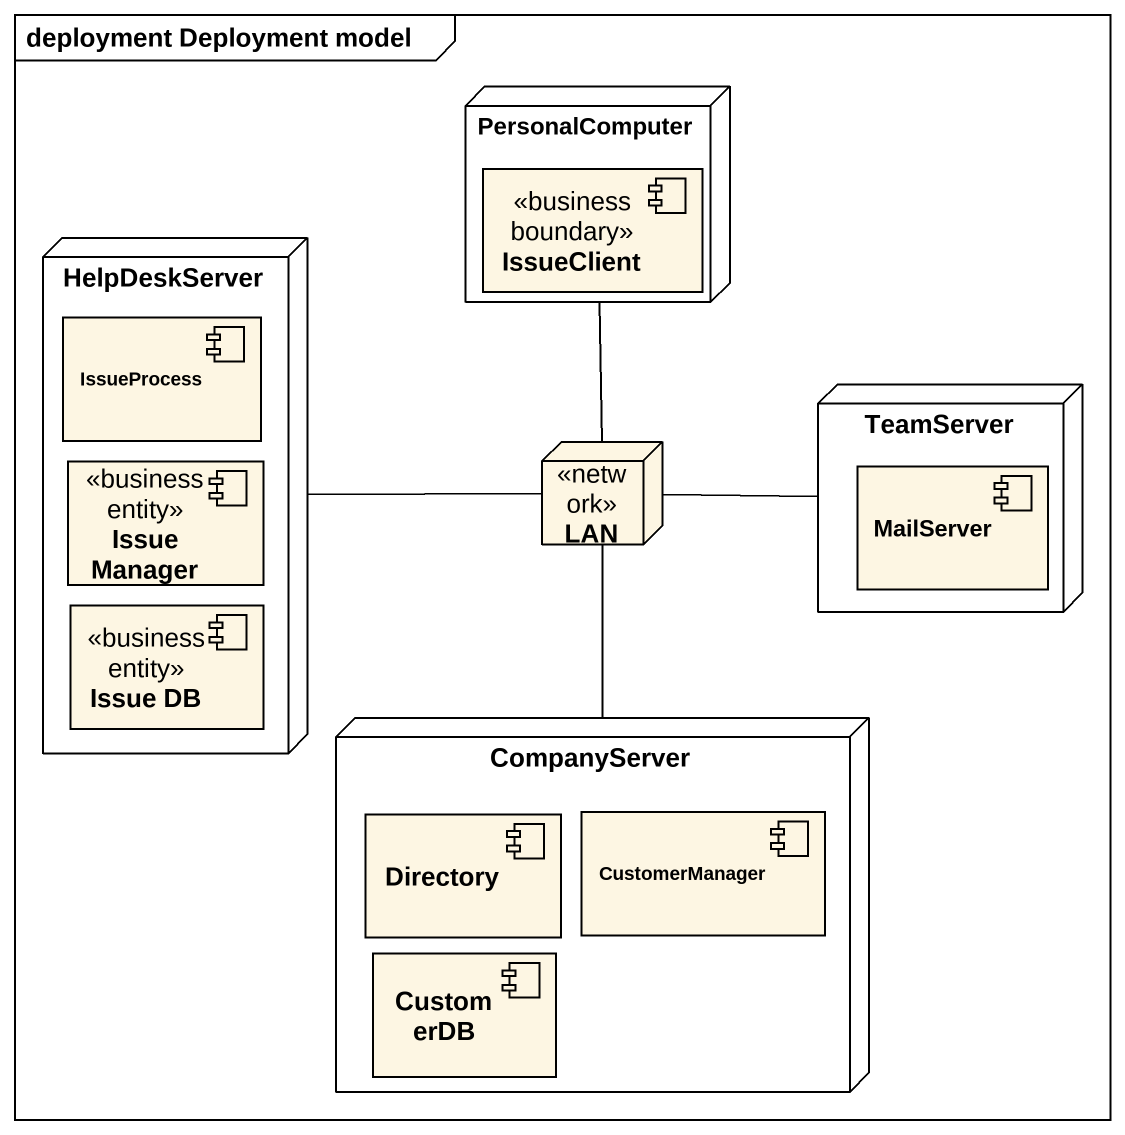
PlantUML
@startuml
mainframe deployment Deployment model
node PersonalComputer {
  component IssueClient <<business boundary>>
}
node HelpDeskServer {
  component IssueProcess
  component IssueManager <<business entity>>
  component "Issue DB" as Issue_DB <<business entity>>
}
node TeamServer {
  component MailServer
}
node LAN <<network>>
node CompanyServer {
  component Directory
  component CustomerManager
  component CustomerDB
}
PersonalComputer -- LAN
LAN -left- HelpDeskServer
LAN -right- TeamServer
LAN -- CompanyServer
@enduml
